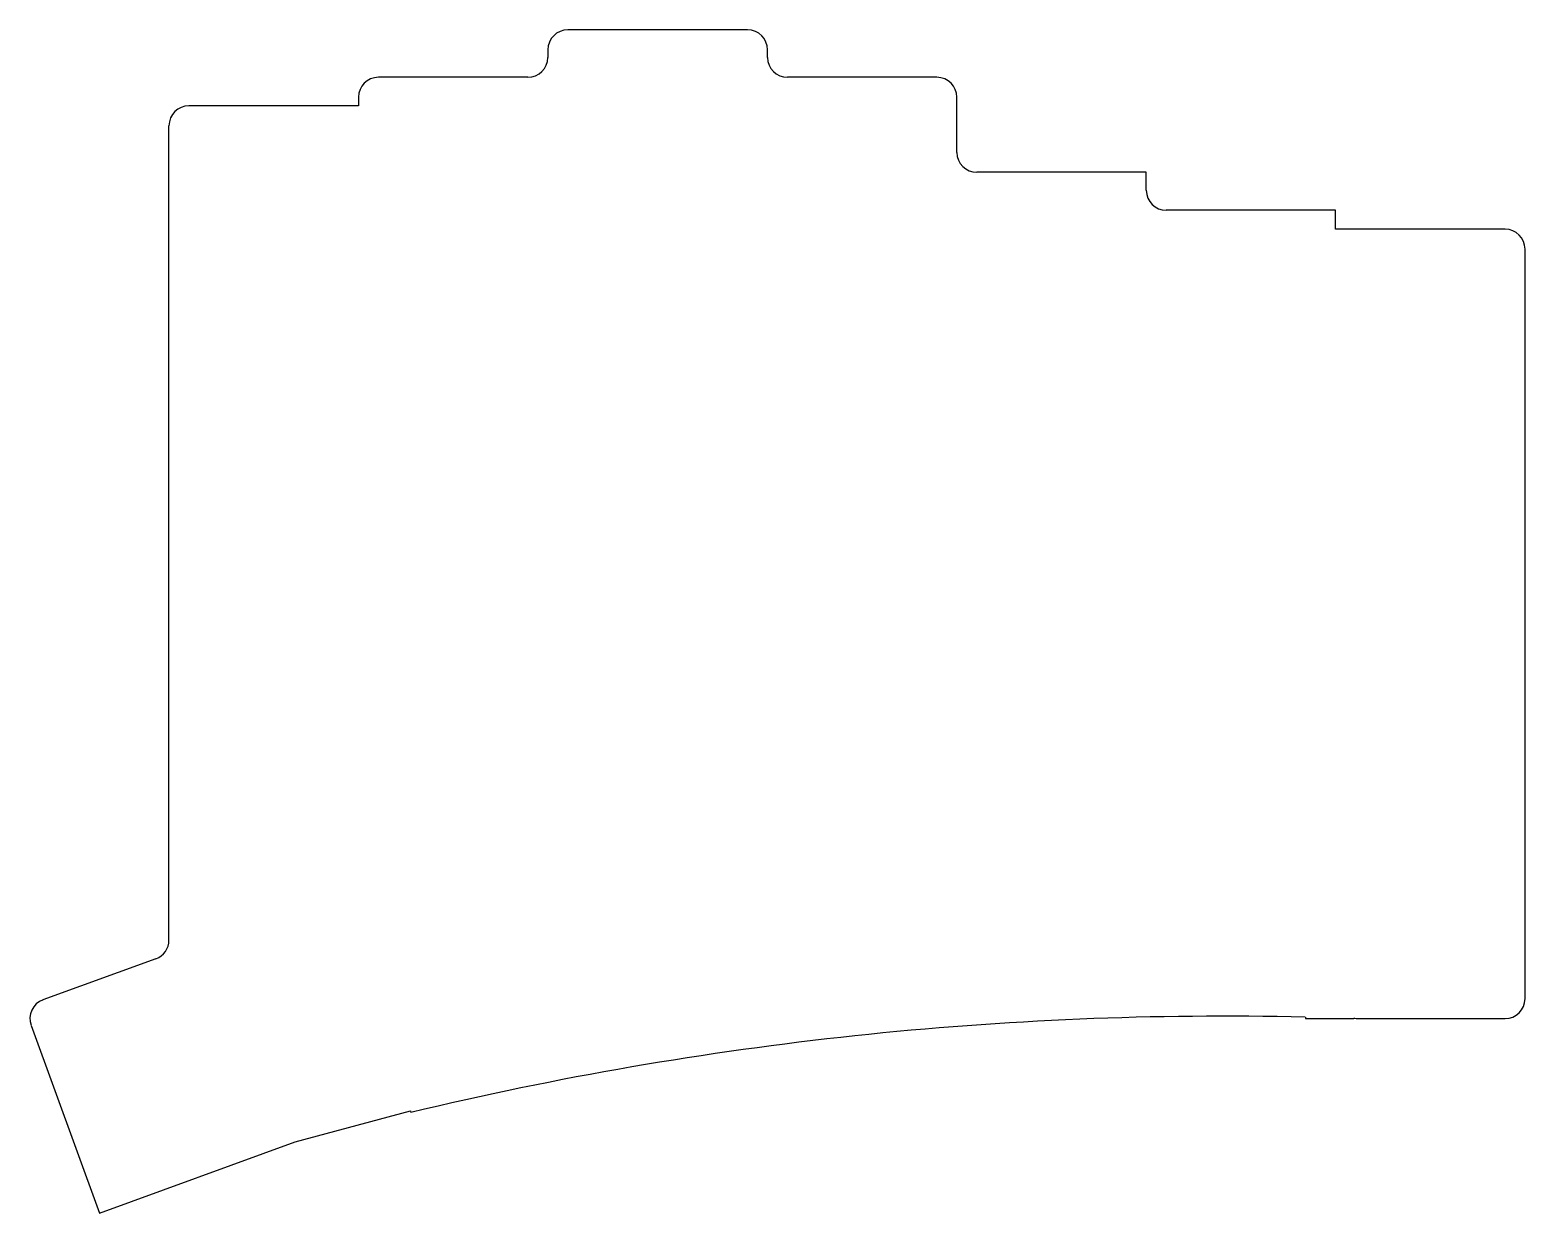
# Model space of a CAD drawing. Header units: millimetres. Extents: x 237 to 387, y -231 to -112.
import ezdxf

# ---------------------------------------------------------------- set-up
doc = ezdxf.new("R2010")
doc.units = ezdxf.units.MM

msp = doc.modelspace()

# ---------------------------------------------------------------- linework, layer by layer
for p, q in [((309.02, -111.82), (290.98, -111.82)), ((288.98, -113.82), (288.98, -114.58)), ((311.02, -114.58), (311.02, -113.82)), ((286.98, -116.58), (271.98, -116.58)), ((328.02, -116.58), (313.02, -116.58)), ((269.98, -119.44), (252.97, -119.44)), ((269.98, -118.58), (269.98, -119.44)), ((330.02, -124.11), (330.02, -118.58)), ((250.97, -203.14), (250.97, -121.44)), ((349.02, -126.11), (332.02, -126.11)), ((349.02, -127.92), (349.02, -126.11)), ((368.02, -129.92), (351.02, -129.92)), ((368.02, -131.82), (368.02, -129.92)), ((385.02, -131.82), (368.02, -131.82)), ((387.02, -209.03), (387.02, -133.82)), ((249.66, -205.02), (238.33, -209.14)), ((364.98, -210.88), (364.98, -211.03)), ((364.98, -211.03), (369.85, -211.03)), ((370.28, -211.03), (385.02, -211.03)), ((370.29, -211.04), (370.28, -211.03)), ((237.14, -211.71), (244, -230.55)), ((263.64, -223.4), (275.2, -220.3)), ((275.2, -220.3), (275.23, -220.45)), ((244, -230.55), (263.64, -223.4))]:
    msp.add_line(p, q)
for centre, radius, start, end in [((290.98, -113.82), 2, 90, 180), ((309.02, -113.82), 2, 0, 90), ((286.98, -114.58), 2, 270, 0), ((313.02, -114.58), 2, 180, 270), ((271.98, -118.58), 2, 90, 180), ((328.02, -118.58), 2, 0, 90), ((252.97, -121.44), 2, 90, 180), ((332.02, -124.11), 2, 180, 270), ((351.02, -127.92), 2, 180, 270), ((385.02, -133.82), 2, 0, 90), ((248.97, -203.14), 2, 290, 0), ((239.02, -211.02), 2, 110, 200), ((385.02, -209.03), 2, 270, 0), ((356.89, -560.79), 350, 448.6764, 463.4931), ((356.89, -560.79), 350, 447.8065, 447.8783)]:
    msp.add_arc(centre, radius, start, end)

doc.saveas('drawing.dxf')
